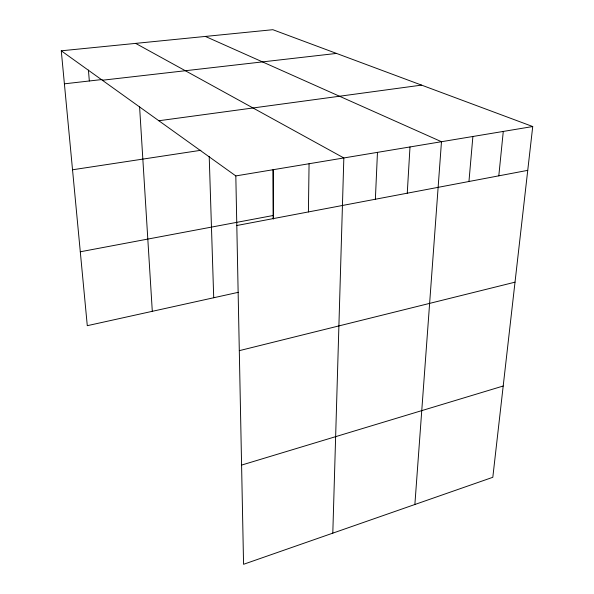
<?xml version="1.0" encoding="UTF-8"?>
<svg xmlns="http://www.w3.org/2000/svg" width="594" height="594" viewBox="0 0 594 594"><rect width="100%" height="100%" fill="white"/><g stroke="black" fill="none" stroke-linecap="round" stroke-linejoin="round"><path stroke-width="0.89" d="M308.405 211.932L309.066 163.736M332.803 533.145L343.837 157.952L135.647 43.384M375.371 199.235L377.465 152.361M407.254 193.191L409.994 146.948M414.872 504.499L441.476 141.714L205.383 36.427M468.956 181.497L472.883 136.486M498.804 175.839L503.281 131.43M61.271 50.802L272.839 29.7L532.729 126.537L492.812 477.294L243.562 564.3L235.818 175.921L61.271 50.802L87.288 325.683L238.365 292.3M241.58 465.087L503.2 386.011M239.3 350.66L515.013 282.172M236.806 225.512L527.739 170.352M80.294 251.782L273.351 215.466M235.818 175.921L532.729 126.537M72.535 169.78L200.876 150.289M158.85 120.745L421.554 85.113M64.397 83.828L101.997 79.537M102.331 80.235L336.508 53.423M88.424 70.077L89.338 80.984M139.583 106.742L152.302 311.323M209.207 156.408L213.714 297.75M273.225 169.825L273.359 219.082M273.077 169.721L273.218 218.607"/></g></svg>
